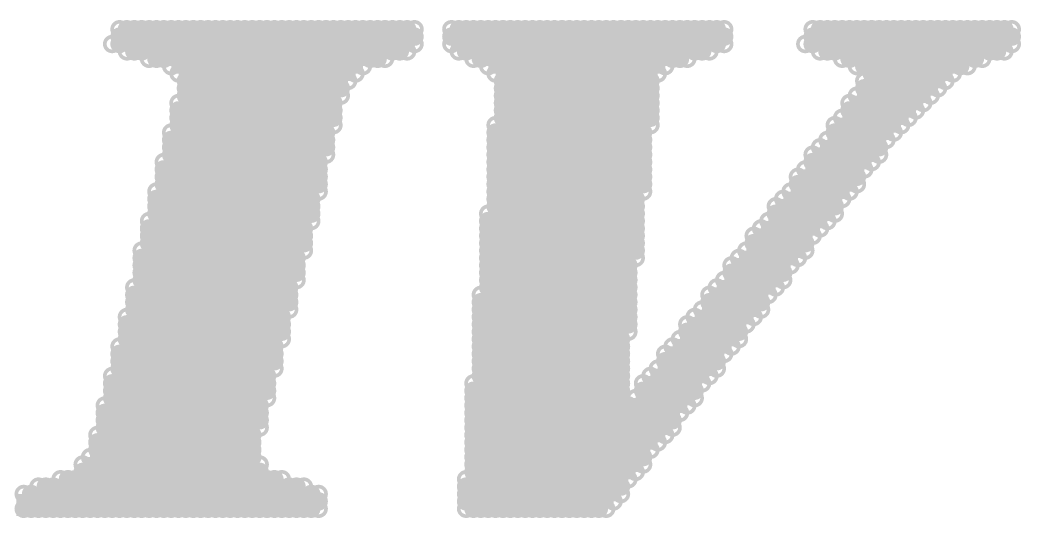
# Model space of a CAD drawing. Extents: x 38 to 5678, y 159 to 4392.
# Drawn here: x 4370 to 4641.5, y 2889.5 to 3024.5 of the extents above; entities that cross this region are included whole.
import ezdxf

# ---------------------------------------------------------------- set-up
doc = ezdxf.new("R2010")
doc.units = 0
doc.layers.add('BOARD_GEOMETRY_SILKSCREEN_TOP', color=1, linetype='CONTINUOUS')

msp = doc.modelspace()

# ---------------------------------------------------------------- linework, layer by layer
at = {"layer": 'BOARD_GEOMETRY_SILKSCREEN_TOP', "const_width": 4}
for points in [[(4396.5, 3022, 1.004911), (4397.5, 3022, 0.995113)], [(4396.5, 3022, 1.004911), (4397.5, 3022, 0.995113)], [(4396.5, 3020, 1.004911), (4397.5, 3020, 0.995113)], [(4398.5, 3022, 1.004911), (4399.5, 3022, 0.995113)], [(4400.5, 3022, 1.004911), (4401.5, 3022, 0.995113)], [(4402.5, 3022, 1.004911), (4403.5, 3022, 0.995113)], [(4404.5, 3022, 1.004911), (4405.5, 3022, 0.995113)], [(4406.5, 3022, 1.004911), (4407.5, 3022, 0.995113)], [(4408.5, 3022, 1.004911), (4409.5, 3022, 0.995113)], [(4410.5, 3022, 1.004911), (4411.5, 3022, 0.995113)], [(4412.5, 3022, 1.004911), (4413.5, 3022, 0.995113)], [(4414.5, 3022, 1.004911), (4415.5, 3022, 0.995113)], [(4416.5, 3022, 1.004911), (4417.5, 3022, 0.995113)], [(4418.5, 3022, 1.004911), (4419.5, 3022, 0.995113)], [(4420.5, 3022, 1.004911), (4421.5, 3022, 0.995113)], [(4422.5, 3022, 1.004911), (4423.5, 3022, 0.995113)], [(4424.5, 3022, 1.004911), (4425.5, 3022, 0.995113)], [(4426.5, 3022, 1.004911), (4427.5, 3022, 0.995113)], [(4428.5, 3022, 1.004911), (4429.5, 3022, 0.995113)], [(4430.5, 3022, 1.004911), (4431.5, 3022, 0.995113)], [(4432.5, 3022, 1.004911), (4433.5, 3022, 0.995113)], [(4434.5, 3022, 1.004911), (4435.5, 3022, 0.995113)], [(4436.5, 3022, 1.004911), (4437.5, 3022, 0.995113)], [(4438.5, 3022, 1.004911), (4439.5, 3022, 0.995113)], [(4440.5, 3022, 1.004911), (4441.5, 3022, 0.995113)], [(4442.5, 3022, 1.004911), (4443.5, 3022, 0.995113)], [(4444.5, 3022, 1.004911), (4445.5, 3022, 0.995113)], [(4446.5, 3022, 1.004911), (4447.5, 3022, 0.995113)], [(4448.5, 3022, 1.004911), (4449.5, 3022, 0.995113)], [(4450.5, 3022, 1.004911), (4451.5, 3022, 0.995113)], [(4452.5, 3022, 1.004911), (4453.5, 3022, 0.995113)], [(4454.5, 3022, 1.004911), (4455.5, 3022, 0.995113)], [(4456.5, 3022, 1.004911), (4457.5, 3022, 0.995113)], [(4458.5, 3022, 1.004911), (4459.5, 3022, 0.995113)], [(4460.5, 3022, 1.004911), (4461.5, 3022, 0.995113)], [(4462.5, 3022, 1.004911), (4463.5, 3022, 0.995113)], [(4464.5, 3022, 1.004911), (4465.5, 3022, 0.995113)], [(4466.5, 3022, 1.004911), (4467.5, 3022, 0.995113)], [(4468.5, 3022, 1.004911), (4469.5, 3022, 0.995113)], [(4470.5, 3022, 1.004911), (4471.5, 3022, 0.995113)], [(4472.5, 3022, 1.004911), (4473.5, 3022, 0.995113)], [(4474.5, 3022, 1.004911), (4475.5, 3022, 0.995113)], [(4476.5, 3022, 1.004911), (4477.5, 3022, 0.995113)], [(4476.5, 3022, 1.004911), (4477.5, 3022, 0.995113)], [(4476.5, 3020, 1.004911), (4477.5, 3020, 0.995113)], [(4486.5, 3022, 1.004911), (4487.5, 3022, 0.995113)], [(4486.5, 3022, 1.004911), (4487.5, 3022, 0.995113)], [(4486.5, 3020, 1.004911), (4487.5, 3020, 0.995113)], [(4488.5, 3022, 1.004911), (4489.5, 3022, 0.995113)], [(4490.5, 3022, 1.004911), (4491.5, 3022, 0.995113)], [(4492.5, 3022, 1.004911), (4493.5, 3022, 0.995113)], [(4494.5, 3022, 1.004911), (4495.5, 3022, 0.995113)], [(4496.5, 3022, 1.004911), (4497.5, 3022, 0.995113)], [(4498.5, 3022, 1.004911), (4499.5, 3022, 0.995113)], [(4500.5, 3022, 1.004911), (4501.5, 3022, 0.995113)], [(4502.5, 3022, 1.004911), (4503.5, 3022, 0.995113)], [(4504.5, 3022, 1.004911), (4505.5, 3022, 0.995113)], [(4506.5, 3022, 1.004911), (4507.5, 3022, 0.995113)], [(4508.5, 3022, 1.004911), (4509.5, 3022, 0.995113)], [(4510.5, 3022, 1.004911), (4511.5, 3022, 0.995113)], [(4512.5, 3022, 1.004911), (4513.5, 3022, 0.995113)], [(4514.5, 3022, 1.004911), (4515.5, 3022, 0.995113)], [(4516.5, 3022, 1.004911), (4517.5, 3022, 0.995113)], [(4518.5, 3022, 1.004911), (4519.5, 3022, 0.995113)], [(4520.5, 3022, 1.004911), (4521.5, 3022, 0.995113)], [(4522.5, 3022, 1.004911), (4523.5, 3022, 0.995113)], [(4524.5, 3022, 1.004911), (4525.5, 3022, 0.995113)], [(4526.5, 3022, 1.004911), (4527.5, 3022, 0.995113)], [(4528.5, 3022, 1.004911), (4529.5, 3022, 0.995113)], [(4530.5, 3022, 1.004911), (4531.5, 3022, 0.995113)], [(4532.5, 3022, 1.004911), (4533.5, 3022, 0.995113)], [(4534.5, 3022, 1.004911), (4535.5, 3022, 0.995113)], [(4536.5, 3022, 1.004911), (4537.5, 3022, 0.995113)], [(4538.5, 3022, 1.004911), (4539.5, 3022, 0.995113)], [(4540.5, 3022, 1.004911), (4541.5, 3022, 0.995113)], [(4542.5, 3022, 1.004911), (4543.5, 3022, 0.995113)], [(4544.5, 3022, 1.004911), (4545.5, 3022, 0.995113)], [(4546.5, 3022, 1.004911), (4547.5, 3022, 0.995113)], [(4548.5, 3022, 1.004911), (4549.5, 3022, 0.995113)], [(4550.5, 3022, 1.004911), (4551.5, 3022, 0.995113)], [(4552.5, 3022, 1.004911), (4553.5, 3022, 0.995113)], [(4554.5, 3022, 1.004911), (4555.5, 3022, 0.995113)], [(4556.5, 3022, 1.004911), (4557.5, 3022, 0.995113)], [(4558.5, 3022, 1.004911), (4559.5, 3022, 0.995113)], [(4560.5, 3022, 1.004911), (4561.5, 3022, 0.995113)], [(4560.5, 3022, 1.004911), (4561.5, 3022, 0.995113)], [(4560.5, 3020, 1.004911), (4561.5, 3020, 0.995113)], [(4584.5, 3022, 1.004911), (4585.5, 3022, 0.995113)], [(4584.5, 3022, 1.004911), (4585.5, 3022, 0.995113)], [(4584.5, 3020, 1.004911), (4585.5, 3020, 0.995113)], [(4586.5, 3022, 1.004911), (4587.5, 3022, 0.995113)], [(4588.5, 3022, 1.004911), (4589.5, 3022, 0.995113)], [(4590.5, 3022, 1.004911), (4591.5, 3022, 0.995113)], [(4592.5, 3022, 1.004911), (4593.5, 3022, 0.995113)], [(4594.5, 3022, 1.004911), (4595.5, 3022, 0.995113)], [(4596.5, 3022, 1.004911), (4597.5, 3022, 0.995113)], [(4598.5, 3022, 1.004911), (4599.5, 3022, 0.995113)], [(4600.5, 3022, 1.004911), (4601.5, 3022, 0.995113)], [(4602.5, 3022, 1.004911), (4603.5, 3022, 0.995113)], [(4604.5, 3022, 1.004911), (4605.5, 3022, 0.995113)], [(4606.5, 3022, 1.004911), (4607.5, 3022, 0.995113)], [(4608.5, 3022, 1.004911), (4609.5, 3022, 0.995113)], [(4610.5, 3022, 1.004911), (4611.5, 3022, 0.995113)], [(4612.5, 3022, 1.004911), (4613.5, 3022, 0.995113)], [(4614.5, 3022, 1.004911), (4615.5, 3022, 0.995113)], [(4616.5, 3022, 1.004911), (4617.5, 3022, 0.995113)], [(4618.5, 3022, 1.004911), (4619.5, 3022, 0.995113)], [(4620.5, 3022, 1.004911), (4621.5, 3022, 0.995113)], [(4622.5, 3022, 1.004911), (4623.5, 3022, 0.995113)], [(4624.5, 3022, 1.004911), (4625.5, 3022, 0.995113)], [(4626.5, 3022, 1.004911), (4627.5, 3022, 0.995113)], [(4628.5, 3022, 1.004911), (4629.5, 3022, 0.995113)], [(4630.5, 3022, 1.004911), (4631.5, 3022, 0.995113)], [(4632.5, 3022, 1.004911), (4633.5, 3022, 0.995113)], [(4634.5, 3022, 1.004911), (4635.5, 3022, 0.995113)], [(4636.5, 3022, 1.004911), (4637.5, 3022, 0.995113)], [(4638.5, 3022, 1.004911), (4639.5, 3022, 0.995113)], [(4638.5, 3022, 1.004911), (4639.5, 3022, 0.995113)], [(4638.5, 3020, 1.004911), (4639.5, 3020, 0.995113)], [(4394.5, 3018, 1.004911), (4395.5, 3018, 0.995113)], [(4396.5, 3018, 1.004911), (4397.5, 3018, 0.995113)], [(4476.5, 3018, 1.004911), (4477.5, 3018, 0.995113)], [(4476.5, 3018, 1.004911), (4477.5, 3018, 0.995113)], [(4486.5, 3018, 1.004911), (4487.5, 3018, 0.995113)], [(4486.5, 3018, 1.004911), (4487.5, 3018, 0.995113)], [(4558.5, 3018, 1.004911), (4559.5, 3018, 0.995113)], [(4560.5, 3018, 1.004911), (4561.5, 3018, 0.995113)], [(4560.5, 3018, 1.004911), (4561.5, 3018, 0.995113)], [(4582.5, 3018, 1.004911), (4583.5, 3018, 0.995113)], [(4584.5, 3018, 1.004911), (4585.5, 3018, 0.995113)], [(4638.5, 3018, 1.004911), (4639.5, 3018, 0.995113)], [(4638.5, 3018, 1.004911), (4639.5, 3018, 0.995113)], [(4398.5, 3016, 1.004911), (4399.5, 3016, 0.995113)], [(4398.5, 3016, 1.004911), (4399.5, 3016, 0.995113)], [(4400.5, 3016, 1.004911), (4401.5, 3016, 0.995113)], [(4402.5, 3016, 1.004911), (4403.5, 3016, 0.995113)], [(4404.5, 3014, 1.004911), (4405.5, 3014, 0.995113)], [(4404.5, 3014, 1.004911), (4405.5, 3014, 0.995113)], [(4406.5, 3014, 1.004911), (4407.5, 3014, 0.995113)], [(4408.5, 3014, 1.004911), (4409.5, 3014, 0.995113)], [(4464.5, 3014, 1.004911), (4465.5, 3014, 0.995113)], [(4466.5, 3014, 1.004911), (4467.5, 3014, 0.995113)], [(4468.5, 3014, 1.004911), (4469.5, 3014, 0.995113)], [(4468.5, 3014, 1.004911), (4469.5, 3014, 0.995113)], [(4470.5, 3016, 1.004911), (4471.5, 3016, 0.995113)], [(4472.5, 3016, 1.004911), (4473.5, 3016, 0.995113)], [(4474.5, 3016, 1.004911), (4475.5, 3016, 0.995113)], [(4474.5, 3016, 1.004911), (4475.5, 3016, 0.995113)], [(4488.5, 3016, 1.004911), (4489.5, 3016, 0.995113)], [(4488.5, 3016, 1.004911), (4489.5, 3016, 0.995113)], [(4490.5, 3016, 1.004911), (4491.5, 3016, 0.995113)], [(4492.5, 3014, 1.004911), (4493.5, 3014, 0.995113)], [(4492.5, 3014, 1.004911), (4493.5, 3014, 0.995113)], [(4494.5, 3014, 1.004911), (4495.5, 3014, 0.995113)], [(4546.5, 3014, 1.004911), (4547.5, 3014, 0.995113)], [(4548.5, 3014, 1.004911), (4549.5, 3014, 0.995113)], [(4550.5, 3014, 1.004911), (4551.5, 3014, 0.995113)], [(4550.5, 3014, 1.004911), (4551.5, 3014, 0.995113)], [(4552.5, 3016, 1.004911), (4553.5, 3016, 0.995113)], [(4554.5, 3016, 1.004911), (4555.5, 3016, 0.995113)], [(4556.5, 3016, 1.004911), (4557.5, 3016, 0.995113)], [(4556.5, 3016, 1.004911), (4557.5, 3016, 0.995113)], [(4586.5, 3016, 1.004911), (4587.5, 3016, 0.995113)], [(4586.5, 3016, 1.004911), (4587.5, 3016, 0.995113)], [(4588.5, 3016, 1.004911), (4589.5, 3016, 0.995113)], [(4590.5, 3016, 1.004911), (4591.5, 3016, 0.995113)], [(4592.5, 3014, 1.004911), (4593.5, 3014, 0.995113)], [(4592.5, 3014, 1.004911), (4593.5, 3014, 0.995113)], [(4594.5, 3014, 1.004911), (4595.5, 3014, 0.995113)], [(4628.5, 3014, 1.004911), (4629.5, 3014, 0.995113)], [(4630.5, 3014, 1.004911), (4631.5, 3014, 0.995113)], [(4630.5, 3014, 1.004911), (4631.5, 3014, 0.995113)], [(4632.5, 3016, 1.004911), (4633.5, 3016, 0.995113)], [(4634.5, 3016, 1.004911), (4635.5, 3016, 0.995113)], [(4636.5, 3016, 1.004911), (4637.5, 3016, 0.995113)], [(4636.5, 3016, 1.004911), (4637.5, 3016, 0.995113)], [(4410.5, 3012, 1.004911), (4411.5, 3012, 0.995113)], [(4410.5, 3012, 1.004911), (4411.5, 3012, 0.995113)], [(4462.5, 3012, 1.004911), (4463.5, 3012, 0.995113)], [(4462.5, 3012, 1.004911), (4463.5, 3012, 0.995113)], [(4496.5, 3012, 1.004911), (4497.5, 3012, 0.995113)], [(4496.5, 3012, 1.004911), (4497.5, 3012, 0.995113)], [(4544.5, 3012, 1.004911), (4545.5, 3012, 0.995113)], [(4544.5, 3012, 1.004911), (4545.5, 3012, 0.995113)], [(4596.5, 3012, 1.004911), (4597.5, 3012, 0.995113)], [(4596.5, 3012, 1.004911), (4597.5, 3012, 0.995113)], [(4598.5, 3012, 1.004911), (4599.5, 3012, 0.995113)], [(4624.5, 3012, 1.004911), (4625.5, 3012, 0.995113)], [(4626.5, 3012, 1.004911), (4627.5, 3012, 0.995113)], [(4626.5, 3012, 1.004911), (4627.5, 3012, 0.995113)], [(4412.5, 3010, 1.004911), (4413.5, 3010, 0.995113)], [(4412.5, 3010, 1.004911), (4413.5, 3010, 0.995113)], [(4460.5, 3010, 1.004911), (4461.5, 3010, 0.995113)], [(4460.5, 3010, 1.004911), (4461.5, 3010, 0.995113)], [(4498.5, 3010, 1.004911), (4499.5, 3010, 0.995113)], [(4498.5, 3010, 1.004911), (4499.5, 3010, 0.995113)], [(4542.5, 3010, 1.004911), (4543.5, 3010, 0.995113)], [(4542.5, 3010, 1.004911), (4543.5, 3010, 0.995113)], [(4600.5, 3010, 1.004911), (4601.5, 3010, 0.995113)], [(4622.5, 3010, 1.004911), (4623.5, 3010, 0.995113)], [(4622.5, 3010, 1.004911), (4623.5, 3010, 0.995113)], [(4414.5, 3008, 1.004911), (4415.5, 3008, 0.995113)], [(4414.5, 3006, 1.004911), (4415.5, 3006, 0.995113)], [(4456.5, 3006, 1.004911), (4457.5, 3006, 0.995113)], [(4458.5, 3008, 1.004911), (4459.5, 3008, 0.995113)], [(4458.5, 3008, 1.004911), (4459.5, 3008, 0.995113)], [(4500.5, 3008, 1.004911), (4501.5, 3008, 0.995113)], [(4500.5, 3006, 1.004911), (4501.5, 3006, 0.995113)], [(4540.5, 3008, 1.004911), (4541.5, 3008, 0.995113)], [(4540.5, 3006, 1.004911), (4541.5, 3006, 0.995113)], [(4598.5, 3008, 1.004911), (4599.5, 3008, 0.995113)], [(4598.5, 3008, 1.004911), (4599.5, 3008, 0.995113)], [(4598.5, 3006, 1.004911), (4599.5, 3006, 0.995113)], [(4618.5, 3006, 1.004911), (4619.5, 3006, 0.995113)], [(4618.5, 3006, 1.004911), (4619.5, 3006, 0.995113)], [(4620.5, 3008, 1.004911), (4621.5, 3008, 0.995113)], [(4620.5, 3008, 1.004911), (4621.5, 3008, 0.995113)], [(4414.5, 3004, 1.004911), (4415.5, 3004, 0.995113)], [(4456.5, 3004, 1.004911), (4457.5, 3004, 0.995113)], [(4456.5, 3004, 1.004911), (4457.5, 3004, 0.995113)], [(4500.5, 3004, 1.004911), (4501.5, 3004, 0.995113)], [(4540.5, 3004, 1.004911), (4541.5, 3004, 0.995113)], [(4596.5, 3004, 1.004911), (4597.5, 3004, 0.995113)], [(4596.5, 3004, 1.004911), (4597.5, 3004, 0.995113)], [(4616.5, 3004, 1.004911), (4617.5, 3004, 0.995113)], [(4616.5, 3004, 1.004911), (4617.5, 3004, 0.995113)], [(4412.5, 3002, 1.004911), (4413.5, 3002, 0.995113)], [(4412.5, 3002, 1.004911), (4413.5, 3002, 0.995113)], [(4454.5, 3002, 1.004911), (4455.5, 3002, 0.995113)], [(4500.5, 3002, 1.004911), (4501.5, 3002, 0.995113)], [(4540.5, 3002, 1.004911), (4541.5, 3002, 0.995113)], [(4594.5, 3002, 1.004911), (4595.5, 3002, 0.995113)], [(4594.5, 3002, 1.004911), (4595.5, 3002, 0.995113)], [(4614.5, 3002, 1.004911), (4615.5, 3002, 0.995113)], [(4614.5, 3002, 1.004911), (4615.5, 3002, 0.995113)], [(4412.5, 3000, 1.004911), (4413.5, 3000, 0.995113)], [(4412.5, 2998, 1.004911), (4413.5, 2998, 0.995113)], [(4454.5, 3000, 1.004911), (4455.5, 3000, 0.995113)], [(4454.5, 2998, 1.004911), (4455.5, 2998, 0.995113)], [(4500.5, 3000, 1.004911), (4501.5, 3000, 0.995113)], [(4500.5, 2998, 1.004911), (4501.5, 2998, 0.995113)], [(4540.5, 3000, 1.004911), (4541.5, 3000, 0.995113)], [(4540.5, 2998, 1.004911), (4541.5, 2998, 0.995113)], [(4592.5, 2998, 1.004911), (4593.5, 2998, 0.995113)], [(4592.5, 2998, 1.004911), (4593.5, 2998, 0.995113)], [(4594.5, 3000, 1.004911), (4595.5, 3000, 0.995113)], [(4610.5, 2998, 1.004911), (4611.5, 2998, 0.995113)], [(4610.5, 2998, 1.004911), (4611.5, 2998, 0.995113)], [(4612.5, 3000, 1.004911), (4613.5, 3000, 0.995113)], [(4612.5, 3000, 1.004911), (4613.5, 3000, 0.995113)], [(4412.5, 2996, 1.004911), (4413.5, 2996, 0.995113)], [(4454.5, 2996, 1.004911), (4455.5, 2996, 0.995113)], [(4454.5, 2996, 1.004911), (4455.5, 2996, 0.995113)], [(4498.5, 2996, 1.004911), (4499.5, 2996, 0.995113)], [(4498.5, 2996, 1.004911), (4499.5, 2996, 0.995113)], [(4540.5, 2996, 1.004911), (4541.5, 2996, 0.995113)], [(4540.5, 2996, 1.004911), (4541.5, 2996, 0.995113)], [(4590.5, 2996, 1.004911), (4591.5, 2996, 0.995113)], [(4590.5, 2996, 1.004911), (4591.5, 2996, 0.995113)], [(4608.5, 2996, 1.004911), (4609.5, 2996, 0.995113)], [(4608.5, 2996, 1.004911), (4609.5, 2996, 0.995113)], [(4410.5, 2994, 1.004911), (4411.5, 2994, 0.995113)], [(4410.5, 2994, 1.004911), (4411.5, 2994, 0.995113)], [(4452.5, 2994, 1.004911), (4453.5, 2994, 0.995113)], [(4498.5, 2994, 1.004911), (4499.5, 2994, 0.995113)], [(4538.5, 2994, 1.004911), (4539.5, 2994, 0.995113)], [(4590.5, 2994, 1.004911), (4591.5, 2994, 0.995113)], [(4606.5, 2994, 1.004911), (4607.5, 2994, 0.995113)], [(4606.5, 2994, 1.004911), (4607.5, 2994, 0.995113)], [(4410.5, 2992, 1.004911), (4411.5, 2992, 0.995113)], [(4410.5, 2990, 1.004911), (4411.5, 2990, 0.995113)], [(4452.5, 2992, 1.004911), (4453.5, 2992, 0.995113)], [(4452.5, 2990, 1.004911), (4453.5, 2990, 0.995113)], [(4498.5, 2992, 1.004911), (4499.5, 2992, 0.995113)], [(4498.5, 2990, 1.004911), (4499.5, 2990, 0.995113)], [(4538.5, 2992, 1.004911), (4539.5, 2992, 0.995113)], [(4538.5, 2990, 1.004911), (4539.5, 2990, 0.995113)], [(4586.5, 2990, 1.004911), (4587.5, 2990, 0.995113)], [(4586.5, 2990, 1.004911), (4587.5, 2990, 0.995113)], [(4588.5, 2992, 1.004911), (4589.5, 2992, 0.995113)], [(4588.5, 2992, 1.004911), (4589.5, 2992, 0.995113)], [(4602.5, 2990, 1.004911), (4603.5, 2990, 0.995113)], [(4604.5, 2992, 1.004911), (4605.5, 2992, 0.995113)], [(4604.5, 2992, 1.004911), (4605.5, 2992, 0.995113)], [(4410.5, 2988, 1.004911), (4411.5, 2988, 0.995113)], [(4452.5, 2988, 1.004911), (4453.5, 2988, 0.995113)], [(4452.5, 2988, 1.004911), (4453.5, 2988, 0.995113)], [(4498.5, 2988, 1.004911), (4499.5, 2988, 0.995113)], [(4538.5, 2988, 1.004911), (4539.5, 2988, 0.995113)], [(4584.5, 2988, 1.004911), (4585.5, 2988, 0.995113)], [(4584.5, 2988, 1.004911), (4585.5, 2988, 0.995113)], [(4602.5, 2988, 1.004911), (4603.5, 2988, 0.995113)], [(4602.5, 2988, 1.004911), (4603.5, 2988, 0.995113)], [(4408.5, 2986, 1.004911), (4409.5, 2986, 0.995113)], [(4408.5, 2986, 1.004911), (4409.5, 2986, 0.995113)], [(4450.5, 2986, 1.004911), (4451.5, 2986, 0.995113)], [(4498.5, 2986, 1.004911), (4499.5, 2986, 0.995113)], [(4538.5, 2986, 1.004911), (4539.5, 2986, 0.995113)], [(4584.5, 2986, 1.004911), (4585.5, 2986, 0.995113)], [(4600.5, 2986, 1.004911), (4601.5, 2986, 0.995113)], [(4600.5, 2986, 1.004911), (4601.5, 2986, 0.995113)], [(4408.5, 2984, 1.004911), (4409.5, 2984, 0.995113)], [(4408.5, 2982, 1.004911), (4409.5, 2982, 0.995113)], [(4450.5, 2984, 1.004911), (4451.5, 2984, 0.995113)], [(4450.5, 2982, 1.004911), (4451.5, 2982, 0.995113)], [(4498.5, 2984, 1.004911), (4499.5, 2984, 0.995113)], [(4498.5, 2982, 1.004911), (4499.5, 2982, 0.995113)], [(4538.5, 2984, 1.004911), (4539.5, 2984, 0.995113)], [(4538.5, 2982, 1.004911), (4539.5, 2982, 0.995113)], [(4580.5, 2982, 1.004911), (4581.5, 2982, 0.995113)], [(4580.5, 2982, 1.004911), (4581.5, 2982, 0.995113)], [(4582.5, 2984, 1.004911), (4583.5, 2984, 0.995113)], [(4582.5, 2984, 1.004911), (4583.5, 2984, 0.995113)], [(4596.5, 2982, 1.004911), (4597.5, 2982, 0.995113)], [(4598.5, 2984, 1.004911), (4599.5, 2984, 0.995113)], [(4598.5, 2984, 1.004911), (4599.5, 2984, 0.995113)], [(4408.5, 2980, 1.004911), (4409.5, 2980, 0.995113)], [(4450.5, 2980, 1.004911), (4451.5, 2980, 0.995113)], [(4498.5, 2980, 1.004911), (4499.5, 2980, 0.995113)], [(4538.5, 2980, 1.004911), (4539.5, 2980, 0.995113)], [(4580.5, 2980, 1.004911), (4581.5, 2980, 0.995113)], [(4596.5, 2980, 1.004911), (4597.5, 2980, 0.995113)], [(4596.5, 2980, 1.004911), (4597.5, 2980, 0.995113)], [(4406.5, 2978, 1.004911), (4407.5, 2978, 0.995113)], [(4406.5, 2978, 1.004911), (4407.5, 2978, 0.995113)], [(4406.5, 2976, 1.004911), (4407.5, 2976, 0.995113)], [(4448.5, 2976, 1.004911), (4449.5, 2976, 0.995113)], [(4450.5, 2978, 1.004911), (4451.5, 2978, 0.995113)], [(4450.5, 2978, 1.004911), (4451.5, 2978, 0.995113)], [(4498.5, 2978, 1.004911), (4499.5, 2978, 0.995113)], [(4498.5, 2976, 1.004911), (4499.5, 2976, 0.995113)], [(4536.5, 2976, 1.004911), (4537.5, 2976, 0.995113)], [(4538.5, 2978, 1.004911), (4539.5, 2978, 0.995113)], [(4538.5, 2978, 1.004911), (4539.5, 2978, 0.995113)], [(4576.5, 2976, 1.004911), (4577.5, 2976, 0.995113)], [(4576.5, 2976, 1.004911), (4577.5, 2976, 0.995113)], [(4578.5, 2978, 1.004911), (4579.5, 2978, 0.995113)], [(4578.5, 2978, 1.004911), (4579.5, 2978, 0.995113)], [(4592.5, 2976, 1.004911), (4593.5, 2976, 0.995113)], [(4592.5, 2976, 1.004911), (4593.5, 2976, 0.995113)], [(4594.5, 2978, 1.004911), (4595.5, 2978, 0.995113)], [(4594.5, 2978, 1.004911), (4595.5, 2978, 0.995113)], [(4406.5, 2974, 1.004911), (4407.5, 2974, 0.995113)], [(4448.5, 2974, 1.004911), (4449.5, 2974, 0.995113)], [(4498.5, 2974, 1.004911), (4499.5, 2974, 0.995113)], [(4536.5, 2974, 1.004911), (4537.5, 2974, 0.995113)], [(4574.5, 2974, 1.004911), (4575.5, 2974, 0.995113)], [(4574.5, 2974, 1.004911), (4575.5, 2974, 0.995113)], [(4590.5, 2974, 1.004911), (4591.5, 2974, 0.995113)], [(4406.5, 2972, 1.004911), (4407.5, 2972, 0.995113)], [(4448.5, 2972, 1.004911), (4449.5, 2972, 0.995113)], [(4496.5, 2972, 1.004911), (4497.5, 2972, 0.995113)], [(4496.5, 2972, 1.004911), (4497.5, 2972, 0.995113)], [(4536.5, 2972, 1.004911), (4537.5, 2972, 0.995113)], [(4574.5, 2972, 1.004911), (4575.5, 2972, 0.995113)], [(4590.5, 2972, 1.004911), (4591.5, 2972, 0.995113)], [(4590.5, 2972, 1.004911), (4591.5, 2972, 0.995113)], [(4404.5, 2970, 1.004911), (4405.5, 2970, 0.995113)], [(4404.5, 2970, 1.004911), (4405.5, 2970, 0.995113)], [(4404.5, 2968, 1.004911), (4405.5, 2968, 0.995113)], [(4446.5, 2968, 1.004911), (4447.5, 2968, 0.995113)], [(4448.5, 2970, 1.004911), (4449.5, 2970, 0.995113)], [(4448.5, 2970, 1.004911), (4449.5, 2970, 0.995113)], [(4496.5, 2970, 1.004911), (4497.5, 2970, 0.995113)], [(4496.5, 2968, 1.004911), (4497.5, 2968, 0.995113)], [(4536.5, 2970, 1.004911), (4537.5, 2970, 0.995113)], [(4536.5, 2968, 1.004911), (4537.5, 2968, 0.995113)], [(4570.5, 2968, 1.004911), (4571.5, 2968, 0.995113)], [(4570.5, 2968, 1.004911), (4571.5, 2968, 0.995113)], [(4572.5, 2970, 1.004911), (4573.5, 2970, 0.995113)], [(4572.5, 2970, 1.004911), (4573.5, 2970, 0.995113)], [(4586.5, 2968, 1.004911), (4587.5, 2968, 0.995113)], [(4586.5, 2968, 1.004911), (4587.5, 2968, 0.995113)], [(4588.5, 2970, 1.004911), (4589.5, 2970, 0.995113)], [(4588.5, 2970, 1.004911), (4589.5, 2970, 0.995113)], [(4404.5, 2966, 1.004911), (4405.5, 2966, 0.995113)], [(4446.5, 2966, 1.004911), (4447.5, 2966, 0.995113)], [(4496.5, 2966, 1.004911), (4497.5, 2966, 0.995113)], [(4536.5, 2966, 1.004911), (4537.5, 2966, 0.995113)], [(4568.5, 2966, 1.004911), (4569.5, 2966, 0.995113)], [(4568.5, 2966, 1.004911), (4569.5, 2966, 0.995113)], [(4584.5, 2966, 1.004911), (4585.5, 2966, 0.995113)], [(4584.5, 2966, 1.004911), (4585.5, 2966, 0.995113)], [(4404.5, 2964, 1.004911), (4405.5, 2964, 0.995113)], [(4446.5, 2964, 1.004911), (4447.5, 2964, 0.995113)], [(4496.5, 2964, 1.004911), (4497.5, 2964, 0.995113)], [(4536.5, 2964, 1.004911), (4537.5, 2964, 0.995113)], [(4568.5, 2964, 1.004911), (4569.5, 2964, 0.995113)], [(4582.5, 2964, 1.004911), (4583.5, 2964, 0.995113)], [(4402.5, 2962, 1.004911), (4403.5, 2962, 0.995113)], [(4402.5, 2962, 1.004911), (4403.5, 2962, 0.995113)], [(4402.5, 2960, 1.004911), (4403.5, 2960, 0.995113)], [(4444.5, 2960, 1.004911), (4445.5, 2960, 0.995113)], [(4446.5, 2962, 1.004911), (4447.5, 2962, 0.995113)], [(4446.5, 2962, 1.004911), (4447.5, 2962, 0.995113)], [(4496.5, 2962, 1.004911), (4497.5, 2962, 0.995113)], [(4496.5, 2960, 1.004911), (4497.5, 2960, 0.995113)], [(4536.5, 2962, 1.004911), (4537.5, 2962, 0.995113)], [(4536.5, 2960, 1.004911), (4537.5, 2960, 0.995113)], [(4536.5, 2960, 1.004911), (4537.5, 2960, 0.995113)], [(4564.5, 2960, 1.004911), (4565.5, 2960, 0.995113)], [(4564.5, 2960, 1.004911), (4565.5, 2960, 0.995113)], [(4566.5, 2962, 1.004911), (4567.5, 2962, 0.995113)], [(4566.5, 2962, 1.004911), (4567.5, 2962, 0.995113)], [(4580.5, 2960, 1.004911), (4581.5, 2960, 0.995113)], [(4580.5, 2960, 1.004911), (4581.5, 2960, 0.995113)], [(4582.5, 2962, 1.004911), (4583.5, 2962, 0.995113)], [(4582.5, 2962, 1.004911), (4583.5, 2962, 0.995113)], [(4402.5, 2958, 1.004911), (4403.5, 2958, 0.995113)], [(4444.5, 2958, 1.004911), (4445.5, 2958, 0.995113)], [(4496.5, 2958, 1.004911), (4497.5, 2958, 0.995113)], [(4534.5, 2958, 1.004911), (4535.5, 2958, 0.995113)], [(4562.5, 2958, 1.004911), (4563.5, 2958, 0.995113)], [(4562.5, 2958, 1.004911), (4563.5, 2958, 0.995113)], [(4578.5, 2958, 1.004911), (4579.5, 2958, 0.995113)], [(4578.5, 2958, 1.004911), (4579.5, 2958, 0.995113)], [(4402.5, 2956, 1.004911), (4403.5, 2956, 0.995113)], [(4444.5, 2956, 1.004911), (4445.5, 2956, 0.995113)], [(4496.5, 2956, 1.004911), (4497.5, 2956, 0.995113)], [(4534.5, 2956, 1.004911), (4535.5, 2956, 0.995113)], [(4562.5, 2956, 1.004911), (4563.5, 2956, 0.995113)], [(4576.5, 2956, 1.004911), (4577.5, 2956, 0.995113)], [(4400.5, 2952, 1.004911), (4401.5, 2952, 0.995113)], [(4400.5, 2952, 1.004911), (4401.5, 2952, 0.995113)], [(4402.5, 2954, 1.004911), (4403.5, 2954, 0.995113)], [(4442.5, 2952, 1.004911), (4443.5, 2952, 0.995113)], [(4444.5, 2954, 1.004911), (4445.5, 2954, 0.995113)], [(4444.5, 2954, 1.004911), (4445.5, 2954, 0.995113)], [(4496.5, 2954, 1.004911), (4497.5, 2954, 0.995113)], [(4496.5, 2952, 1.004911), (4497.5, 2952, 0.995113)], [(4534.5, 2954, 1.004911), (4535.5, 2954, 0.995113)], [(4534.5, 2952, 1.004911), (4535.5, 2952, 0.995113)], [(4558.5, 2952, 1.004911), (4559.5, 2952, 0.995113)], [(4558.5, 2952, 1.004911), (4559.5, 2952, 0.995113)], [(4560.5, 2954, 1.004911), (4561.5, 2954, 0.995113)], [(4560.5, 2954, 1.004911), (4561.5, 2954, 0.995113)], [(4574.5, 2952, 1.004911), (4575.5, 2952, 0.995113)], [(4574.5, 2952, 1.004911), (4575.5, 2952, 0.995113)], [(4576.5, 2954, 1.004911), (4577.5, 2954, 0.995113)], [(4576.5, 2954, 1.004911), (4577.5, 2954, 0.995113)], [(4400.5, 2950, 1.004911), (4401.5, 2950, 0.995113)], [(4442.5, 2950, 1.004911), (4443.5, 2950, 0.995113)], [(4494.5, 2950, 1.004911), (4495.5, 2950, 0.995113)], [(4494.5, 2950, 1.004911), (4495.5, 2950, 0.995113)], [(4534.5, 2950, 1.004911), (4535.5, 2950, 0.995113)], [(4556.5, 2950, 1.004911), (4557.5, 2950, 0.995113)], [(4556.5, 2950, 1.004911), (4557.5, 2950, 0.995113)], [(4572.5, 2950, 1.004911), (4573.5, 2950, 0.995113)], [(4572.5, 2950, 1.004911), (4573.5, 2950, 0.995113)], [(4400.5, 2948, 1.004911), (4401.5, 2948, 0.995113)], [(4400.5, 2946, 1.004911), (4401.5, 2946, 0.995113)], [(4442.5, 2948, 1.004911), (4443.5, 2948, 0.995113)], [(4442.5, 2946, 1.004911), (4443.5, 2946, 0.995113)], [(4442.5, 2946, 1.004911), (4443.5, 2946, 0.995113)], [(4494.5, 2948, 1.004911), (4495.5, 2948, 0.995113)], [(4494.5, 2946, 1.004911), (4495.5, 2946, 0.995113)], [(4534.5, 2948, 1.004911), (4535.5, 2948, 0.995113)], [(4534.5, 2946, 1.004911), (4535.5, 2946, 0.995113)], [(4554.5, 2946, 1.004911), (4555.5, 2946, 0.995113)], [(4554.5, 2946, 1.004911), (4555.5, 2946, 0.995113)], [(4556.5, 2948, 1.004911), (4557.5, 2948, 0.995113)], [(4570.5, 2948, 1.004911), (4571.5, 2948, 0.995113)], [(4570.5, 2946, 1.004911), (4571.5, 2946, 0.995113)], [(4570.5, 2946, 1.004911), (4571.5, 2946, 0.995113)], [(4398.5, 2944, 1.004911), (4399.5, 2944, 0.995113)], [(4398.5, 2944, 1.004911), (4399.5, 2944, 0.995113)], [(4440.5, 2944, 1.004911), (4441.5, 2944, 0.995113)], [(4494.5, 2944, 1.004911), (4495.5, 2944, 0.995113)], [(4534.5, 2944, 1.004911), (4535.5, 2944, 0.995113)], [(4552.5, 2944, 1.004911), (4553.5, 2944, 0.995113)], [(4552.5, 2944, 1.004911), (4553.5, 2944, 0.995113)], [(4568.5, 2944, 1.004911), (4569.5, 2944, 0.995113)], [(4568.5, 2944, 1.004911), (4569.5, 2944, 0.995113)], [(4398.5, 2942, 1.004911), (4399.5, 2942, 0.995113)], [(4440.5, 2942, 1.004911), (4441.5, 2942, 0.995113)], [(4494.5, 2942, 1.004911), (4495.5, 2942, 0.995113)], [(4534.5, 2942, 1.004911), (4535.5, 2942, 0.995113)], [(4550.5, 2942, 1.004911), (4551.5, 2942, 0.995113)], [(4550.5, 2942, 1.004911), (4551.5, 2942, 0.995113)], [(4566.5, 2942, 1.004911), (4567.5, 2942, 0.995113)], [(4566.5, 2942, 1.004911), (4567.5, 2942, 0.995113)], [(4398.5, 2940, 1.004911), (4399.5, 2940, 0.995113)], [(4398.5, 2938, 1.004911), (4399.5, 2938, 0.995113)], [(4440.5, 2940, 1.004911), (4441.5, 2940, 0.995113)], [(4440.5, 2938, 1.004911), (4441.5, 2938, 0.995113)], [(4440.5, 2938, 1.004911), (4441.5, 2938, 0.995113)], [(4494.5, 2940, 1.004911), (4495.5, 2940, 0.995113)], [(4494.5, 2938, 1.004911), (4495.5, 2938, 0.995113)], [(4532.5, 2938, 1.004911), (4533.5, 2938, 0.995113)], [(4534.5, 2940, 1.004911), (4535.5, 2940, 0.995113)], [(4534.5, 2940, 1.004911), (4535.5, 2940, 0.995113)], [(4548.5, 2938, 1.004911), (4549.5, 2938, 0.995113)], [(4548.5, 2938, 1.004911), (4549.5, 2938, 0.995113)], [(4550.5, 2940, 1.004911), (4551.5, 2940, 0.995113)], [(4564.5, 2940, 1.004911), (4565.5, 2940, 0.995113)], [(4564.5, 2938, 1.004911), (4565.5, 2938, 0.995113)], [(4564.5, 2938, 1.004911), (4565.5, 2938, 0.995113)], [(4396.5, 2936, 1.004911), (4397.5, 2936, 0.995113)], [(4396.5, 2936, 1.004911), (4397.5, 2936, 0.995113)], [(4438.5, 2936, 1.004911), (4439.5, 2936, 0.995113)], [(4494.5, 2936, 1.004911), (4495.5, 2936, 0.995113)], [(4532.5, 2936, 1.004911), (4533.5, 2936, 0.995113)], [(4546.5, 2936, 1.004911), (4547.5, 2936, 0.995113)], [(4546.5, 2936, 1.004911), (4547.5, 2936, 0.995113)], [(4562.5, 2936, 1.004911), (4563.5, 2936, 0.995113)], [(4562.5, 2936, 1.004911), (4563.5, 2936, 0.995113)], [(4396.5, 2934, 1.004911), (4397.5, 2934, 0.995113)], [(4438.5, 2934, 1.004911), (4439.5, 2934, 0.995113)], [(4494.5, 2934, 1.004911), (4495.5, 2934, 0.995113)], [(4532.5, 2934, 1.004911), (4533.5, 2934, 0.995113)], [(4544.5, 2934, 1.004911), (4545.5, 2934, 0.995113)], [(4544.5, 2934, 1.004911), (4545.5, 2934, 0.995113)], [(4560.5, 2934, 1.004911), (4561.5, 2934, 0.995113)], [(4560.5, 2934, 1.004911), (4561.5, 2934, 0.995113)], [(4396.5, 2932, 1.004911), (4397.5, 2932, 0.995113)], [(4396.5, 2930, 1.004911), (4397.5, 2930, 0.995113)], [(4438.5, 2932, 1.004911), (4439.5, 2932, 0.995113)], [(4438.5, 2930, 1.004911), (4439.5, 2930, 0.995113)], [(4438.5, 2930, 1.004911), (4439.5, 2930, 0.995113)], [(4494.5, 2932, 1.004911), (4495.5, 2932, 0.995113)], [(4494.5, 2930, 1.004911), (4495.5, 2930, 0.995113)], [(4532.5, 2932, 1.004911), (4533.5, 2932, 0.995113)], [(4532.5, 2930, 1.004911), (4533.5, 2930, 0.995113)], [(4542.5, 2930, 1.004911), (4543.5, 2930, 0.995113)], [(4542.5, 2930, 1.004911), (4543.5, 2930, 0.995113)], [(4544.5, 2932, 1.004911), (4545.5, 2932, 0.995113)], [(4558.5, 2932, 1.004911), (4559.5, 2932, 0.995113)], [(4558.5, 2930, 1.004911), (4559.5, 2930, 0.995113)], [(4558.5, 2930, 1.004911), (4559.5, 2930, 0.995113)], [(4394.5, 2928, 1.004911), (4395.5, 2928, 0.995113)], [(4394.5, 2928, 1.004911), (4395.5, 2928, 0.995113)], [(4436.5, 2928, 1.004911), (4437.5, 2928, 0.995113)], [(4494.5, 2928, 1.004911), (4495.5, 2928, 0.995113)], [(4532.5, 2928, 1.004911), (4533.5, 2928, 0.995113)], [(4540.5, 2928, 1.004911), (4541.5, 2928, 0.995113)], [(4540.5, 2928, 1.004911), (4541.5, 2928, 0.995113)], [(4556.5, 2928, 1.004911), (4557.5, 2928, 0.995113)], [(4556.5, 2928, 1.004911), (4557.5, 2928, 0.995113)], [(4394.5, 2926, 1.004911), (4395.5, 2926, 0.995113)], [(4436.5, 2926, 1.004911), (4437.5, 2926, 0.995113)], [(4492.5, 2926, 1.004911), (4493.5, 2926, 0.995113)], [(4492.5, 2926, 1.004911), (4493.5, 2926, 0.995113)], [(4532.5, 2926, 1.004911), (4533.5, 2926, 0.995113)], [(4538.5, 2926, 1.004911), (4539.5, 2926, 0.995113)], [(4538.5, 2926, 1.004911), (4539.5, 2926, 0.995113)], [(4554.5, 2926, 1.004911), (4555.5, 2926, 0.995113)], [(4554.5, 2926, 1.004911), (4555.5, 2926, 0.995113)], [(4394.5, 2924, 1.004911), (4395.5, 2924, 0.995113)], [(4394.5, 2922, 1.004911), (4395.5, 2922, 0.995113)], [(4436.5, 2924, 1.004911), (4437.5, 2924, 0.995113)], [(4436.5, 2922, 1.004911), (4437.5, 2922, 0.995113)], [(4436.5, 2922, 1.004911), (4437.5, 2922, 0.995113)], [(4492.5, 2924, 1.004911), (4493.5, 2924, 0.995113)], [(4492.5, 2922, 1.004911), (4493.5, 2922, 0.995113)], [(4532.5, 2924, 1.004911), (4533.5, 2924, 0.995113)], [(4532.5, 2922, 1.004911), (4533.5, 2922, 0.995113)], [(4536.5, 2922, 1.004911), (4537.5, 2922, 0.995113)], [(4536.5, 2922, 1.004911), (4537.5, 2922, 0.995113)], [(4538.5, 2924, 1.004911), (4539.5, 2924, 0.995113)], [(4552.5, 2924, 1.004911), (4553.5, 2924, 0.995113)], [(4552.5, 2922, 1.004911), (4553.5, 2922, 0.995113)], [(4552.5, 2922, 1.004911), (4553.5, 2922, 0.995113)], [(4392.5, 2920, 1.004911), (4393.5, 2920, 0.995113)], [(4392.5, 2920, 1.004911), (4393.5, 2920, 0.995113)], [(4434.5, 2920, 1.004911), (4435.5, 2920, 0.995113)], [(4492.5, 2920, 1.004911), (4493.5, 2920, 0.995113)], [(4534.5, 2920, 1.004911), (4535.5, 2920, 0.995113)], [(4550.5, 2920, 1.004911), (4551.5, 2920, 0.995113)], [(4550.5, 2920, 1.004911), (4551.5, 2920, 0.995113)], [(4392.5, 2918, 1.004911), (4393.5, 2918, 0.995113)], [(4434.5, 2918, 1.004911), (4435.5, 2918, 0.995113)], [(4492.5, 2918, 1.004911), (4493.5, 2918, 0.995113)], [(4548.5, 2918, 1.004911), (4549.5, 2918, 0.995113)], [(4548.5, 2918, 1.004911), (4549.5, 2918, 0.995113)], [(4392.5, 2916, 1.004911), (4393.5, 2916, 0.995113)], [(4392.5, 2914, 1.004911), (4393.5, 2914, 0.995113)], [(4434.5, 2916, 1.004911), (4435.5, 2916, 0.995113)], [(4434.5, 2914, 1.004911), (4435.5, 2914, 0.995113)], [(4434.5, 2914, 1.004911), (4435.5, 2914, 0.995113)], [(4492.5, 2916, 1.004911), (4493.5, 2916, 0.995113)], [(4492.5, 2914, 1.004911), (4493.5, 2914, 0.995113)], [(4546.5, 2916, 1.004911), (4547.5, 2916, 0.995113)], [(4546.5, 2914, 1.004911), (4547.5, 2914, 0.995113)], [(4546.5, 2914, 1.004911), (4547.5, 2914, 0.995113)], [(4390.5, 2912, 1.004911), (4391.5, 2912, 0.995113)], [(4390.5, 2912, 1.004911), (4391.5, 2912, 0.995113)], [(4432.5, 2912, 1.004911), (4433.5, 2912, 0.995113)], [(4492.5, 2912, 1.004911), (4493.5, 2912, 0.995113)], [(4544.5, 2912, 1.004911), (4545.5, 2912, 0.995113)], [(4544.5, 2912, 1.004911), (4545.5, 2912, 0.995113)], [(4390.5, 2910, 1.004911), (4391.5, 2910, 0.995113)], [(4390.5, 2908, 1.004911), (4391.5, 2908, 0.995113)], [(4432.5, 2910, 1.004911), (4433.5, 2910, 0.995113)], [(4432.5, 2908, 1.004911), (4433.5, 2908, 0.995113)], [(4492.5, 2910, 1.004911), (4493.5, 2910, 0.995113)], [(4492.5, 2908, 1.004911), (4493.5, 2908, 0.995113)], [(4540.5, 2908, 1.004911), (4541.5, 2908, 0.995113)], [(4540.5, 2908, 1.004911), (4541.5, 2908, 0.995113)], [(4542.5, 2910, 1.004911), (4543.5, 2910, 0.995113)], [(4542.5, 2910, 1.004911), (4543.5, 2910, 0.995113)], [(4388.5, 2906, 1.004911), (4389.5, 2906, 0.995113)], [(4388.5, 2906, 1.004911), (4389.5, 2906, 0.995113)], [(4432.5, 2906, 1.004911), (4433.5, 2906, 0.995113)], [(4492.5, 2906, 1.004911), (4493.5, 2906, 0.995113)], [(4538.5, 2906, 1.004911), (4539.5, 2906, 0.995113)], [(4386.5, 2904, 1.004911), (4387.5, 2904, 0.995113)], [(4386.5, 2904, 1.004911), (4387.5, 2904, 0.995113)], [(4434.5, 2904, 1.004911), (4435.5, 2904, 0.995113)], [(4434.5, 2904, 1.004911), (4435.5, 2904, 0.995113)], [(4492.5, 2904, 1.004911), (4493.5, 2904, 0.995113)], [(4538.5, 2904, 1.004911), (4539.5, 2904, 0.995113)], [(4538.5, 2904, 1.004911), (4539.5, 2904, 0.995113)], [(4380.5, 2900, 1.004911), (4381.5, 2900, 0.995113)], [(4380.5, 2900, 1.004911), (4381.5, 2900, 0.995113)], [(4382.5, 2900, 1.004911), (4383.5, 2900, 0.995113)], [(4384.5, 2900, 1.004911), (4385.5, 2900, 0.995113)], [(4386.5, 2902, 1.004911), (4387.5, 2902, 0.995113)], [(4434.5, 2902, 1.004911), (4435.5, 2902, 0.995113)], [(4436.5, 2900, 1.004911), (4437.5, 2900, 0.995113)], [(4438.5, 2900, 1.004911), (4439.5, 2900, 0.995113)], [(4440.5, 2900, 1.004911), (4441.5, 2900, 0.995113)], [(4440.5, 2900, 1.004911), (4441.5, 2900, 0.995113)], [(4490.5, 2900, 1.004911), (4491.5, 2900, 0.995113)], [(4490.5, 2900, 1.004911), (4491.5, 2900, 0.995113)], [(4492.5, 2902, 1.004911), (4493.5, 2902, 0.995113)], [(4534.5, 2900, 1.004911), (4535.5, 2900, 0.995113)], [(4534.5, 2900, 1.004911), (4535.5, 2900, 0.995113)], [(4536.5, 2902, 1.004911), (4537.5, 2902, 0.995113)], [(4536.5, 2902, 1.004911), (4537.5, 2902, 0.995113)], [(4374.5, 2898, 1.004911), (4375.5, 2898, 0.995113)], [(4374.5, 2898, 1.004911), (4375.5, 2898, 0.995113)], [(4376.5, 2898, 1.004911), (4377.5, 2898, 0.995113)], [(4378.5, 2898, 1.004911), (4379.5, 2898, 0.995113)], [(4442.5, 2898, 1.004911), (4443.5, 2898, 0.995113)], [(4444.5, 2898, 1.004911), (4445.5, 2898, 0.995113)], [(4446.5, 2898, 1.004911), (4447.5, 2898, 0.995113)], [(4446.5, 2898, 1.004911), (4447.5, 2898, 0.995113)], [(4490.5, 2898, 1.004911), (4491.5, 2898, 0.995113)], [(4532.5, 2898, 1.004911), (4533.5, 2898, 0.995113)], [(4370.5, 2896, 1.004911), (4371.5, 2896, 0.995113)], [(4370.5, 2896, 1.004911), (4371.5, 2896, 0.995113)], [(4372.5, 2896, 1.004911), (4373.5, 2896, 0.995113)], [(4448.5, 2896, 1.004911), (4449.5, 2896, 0.995113)], [(4450.5, 2896, 1.004911), (4451.5, 2896, 0.995113)], [(4450.5, 2896, 1.004911), (4451.5, 2896, 0.995113)], [(4490.5, 2896, 1.004911), (4491.5, 2896, 0.995113)], [(4532.5, 2896, 1.004911), (4533.5, 2896, 0.995113)], [(4532.5, 2896, 1.004911), (4533.5, 2896, 0.995113)], [(4370.5, 2892, 1.004911), (4371.5, 2892, 0.995113)], [(4372.5, 2892, 1.004911), (4373.5, 2892, 0.995113)], [(4374.5, 2892, 1.004911), (4375.5, 2892, 0.995113)], [(4376.5, 2892, 1.004911), (4377.5, 2892, 0.995113)], [(4378.5, 2892, 1.004911), (4379.5, 2892, 0.995113)], [(4380.5, 2892, 1.004911), (4381.5, 2892, 0.995113)], [(4382.5, 2892, 1.004911), (4383.5, 2892, 0.995113)], [(4384.5, 2892, 1.004911), (4385.5, 2892, 0.995113)], [(4386.5, 2892, 1.004911), (4387.5, 2892, 0.995113)], [(4388.5, 2892, 1.004911), (4389.5, 2892, 0.995113)], [(4390.5, 2892, 1.004911), (4391.5, 2892, 0.995113)], [(4392.5, 2892, 1.004911), (4393.5, 2892, 0.995113)], [(4394.5, 2892, 1.004911), (4395.5, 2892, 0.995113)], [(4396.5, 2892, 1.004911), (4397.5, 2892, 0.995113)], [(4398.5, 2892, 1.004911), (4399.5, 2892, 0.995113)], [(4400.5, 2892, 1.004911), (4401.5, 2892, 0.995113)], [(4402.5, 2892, 1.004911), (4403.5, 2892, 0.995113)], [(4404.5, 2892, 1.004911), (4405.5, 2892, 0.995113)], [(4406.5, 2892, 1.004911), (4407.5, 2892, 0.995113)], [(4408.5, 2892, 1.004911), (4409.5, 2892, 0.995113)], [(4410.5, 2892, 1.004911), (4411.5, 2892, 0.995113)], [(4412.5, 2892, 1.004911), (4413.5, 2892, 0.995113)], [(4414.5, 2892, 1.004911), (4415.5, 2892, 0.995113)], [(4416.5, 2892, 1.004911), (4417.5, 2892, 0.995113)], [(4418.5, 2892, 1.004911), (4419.5, 2892, 0.995113)], [(4420.5, 2892, 1.004911), (4421.5, 2892, 0.995113)], [(4422.5, 2892, 1.004911), (4423.5, 2892, 0.995113)], [(4424.5, 2892, 1.004911), (4425.5, 2892, 0.995113)], [(4426.5, 2892, 1.004911), (4427.5, 2892, 0.995113)], [(4428.5, 2892, 1.004911), (4429.5, 2892, 0.995113)], [(4430.5, 2892, 1.004911), (4431.5, 2892, 0.995113)], [(4432.5, 2892, 1.004911), (4433.5, 2892, 0.995113)], [(4434.5, 2892, 1.004911), (4435.5, 2892, 0.995113)], [(4436.5, 2892, 1.004911), (4437.5, 2892, 0.995113)], [(4438.5, 2892, 1.004911), (4439.5, 2892, 0.995113)], [(4440.5, 2892, 1.004911), (4441.5, 2892, 0.995113)], [(4442.5, 2892, 1.004911), (4443.5, 2892, 0.995113)], [(4444.5, 2892, 1.004911), (4445.5, 2892, 0.995113)], [(4446.5, 2892, 1.004911), (4447.5, 2892, 0.995113)], [(4448.5, 2892, 1.004911), (4449.5, 2892, 0.995113)], [(4450.5, 2894, 1.004911), (4451.5, 2894, 0.995113)], [(4450.5, 2892, 1.004911), (4451.5, 2892, 0.995113)], [(4450.5, 2892, 1.004911), (4451.5, 2892, 0.995113)], [(4490.5, 2894, 1.004911), (4491.5, 2894, 0.995113)], [(4490.5, 2892, 1.004911), (4491.5, 2892, 0.995113)], [(4490.5, 2892, 1.004911), (4491.5, 2892, 0.995113)], [(4492.5, 2892, 1.004911), (4493.5, 2892, 0.995113)], [(4494.5, 2892, 1.004911), (4495.5, 2892, 0.995113)], [(4496.5, 2892, 1.004911), (4497.5, 2892, 0.995113)], [(4498.5, 2892, 1.004911), (4499.5, 2892, 0.995113)], [(4500.5, 2892, 1.004911), (4501.5, 2892, 0.995113)], [(4502.5, 2892, 1.004911), (4503.5, 2892, 0.995113)], [(4504.5, 2892, 1.004911), (4505.5, 2892, 0.995113)], [(4506.5, 2892, 1.004911), (4507.5, 2892, 0.995113)], [(4508.5, 2892, 1.004911), (4509.5, 2892, 0.995113)], [(4510.5, 2892, 1.004911), (4511.5, 2892, 0.995113)], [(4512.5, 2892, 1.004911), (4513.5, 2892, 0.995113)], [(4514.5, 2892, 1.004911), (4515.5, 2892, 0.995113)], [(4516.5, 2892, 1.004911), (4517.5, 2892, 0.995113)], [(4518.5, 2892, 1.004911), (4519.5, 2892, 0.995113)], [(4520.5, 2892, 1.004911), (4521.5, 2892, 0.995113)], [(4522.5, 2892, 1.004911), (4523.5, 2892, 0.995113)], [(4524.5, 2892, 1.004911), (4525.5, 2892, 0.995113)], [(4526.5, 2892, 1.004911), (4527.5, 2892, 0.995113)], [(4528.5, 2892, 1.004911), (4529.5, 2892, 0.995113)], [(4528.5, 2892, 1.004911), (4529.5, 2892, 0.995113)], [(4530.5, 2894, 1.004911), (4531.5, 2894, 0.995113)], [(4530.5, 2894, 1.004911), (4531.5, 2894, 0.995113)]]:
    msp.add_lwpolyline(points, format="xyb", close=True, dxfattribs=at)
for points in [[(4397, 3022), (4477, 3022)], [(4397, 3018), (4397, 3022)], [(4397, 3020), (4477, 3020)], [(4399, 3016), (4399, 3022)], [(4401, 3016), (4401, 3022)], [(4403, 3016), (4403, 3022)], [(4405, 3014), (4405, 3022)], [(4407, 3014), (4407, 3022)], [(4409, 3014), (4409, 3022)], [(4411, 3012), (4411, 3022)], [(4413, 3010), (4413, 3022)], [(4415, 2892), (4415, 3022)], [(4417, 2892), (4417, 3022)], [(4419, 2892), (4419, 3022)], [(4421, 2892), (4421, 3022)], [(4423, 2892), (4423, 3022)], [(4425, 2892), (4425, 3022)], [(4427, 2892), (4427, 3022)], [(4429, 2892), (4429, 3022)], [(4431, 2892), (4431, 3022)], [(4433, 2892), (4433, 3022)], [(4435, 2914), (4435, 3022)], [(4437, 2922), (4437, 3022)], [(4439, 2930), (4439, 3022)], [(4441, 2938), (4441, 3022)], [(4443, 2946), (4443, 3022)], [(4445, 2954), (4445, 3022)], [(4447, 2962), (4447, 3022)], [(4449, 2970), (4449, 3022)], [(4451, 2978), (4451, 3022)], [(4453, 2988), (4453, 3022)], [(4455, 2996), (4455, 3022)], [(4457, 3004), (4457, 3022)], [(4459, 3008), (4459, 3022)], [(4461, 3010), (4461, 3022)], [(4463, 3012), (4463, 3022)], [(4465, 3014), (4465, 3022)], [(4467, 3014), (4467, 3022)], [(4469, 3014), (4469, 3022)], [(4471, 3016), (4471, 3022)], [(4473, 3016), (4473, 3022)], [(4475, 3016), (4475, 3022)], [(4477, 3018), (4477, 3022)], [(4487, 3022), (4561, 3022)], [(4487, 3018), (4487, 3022)], [(4487, 3020), (4561, 3020)], [(4489, 3016), (4489, 3022)], [(4491, 3016), (4491, 3022)], [(4493, 3014), (4493, 3022)], [(4495, 3014), (4495, 3022)], [(4497, 3012), (4497, 3022)], [(4499, 3010), (4499, 3022)], [(4501, 2892), (4501, 3022)], [(4503, 2892), (4503, 3022)], [(4505, 2892), (4505, 3022)], [(4507, 2892), (4507, 3022)], [(4509, 2892), (4509, 3022)], [(4511, 2892), (4511, 3022)], [(4513, 2892), (4513, 3022)], [(4515, 2892), (4515, 3022)], [(4517, 2892), (4517, 3022)], [(4519, 2892), (4519, 3022)], [(4521, 2892), (4521, 3022)], [(4523, 2892), (4523, 3022)], [(4525, 2892), (4525, 3022)], [(4527, 2892), (4527, 3022)], [(4529, 2892), (4529, 3022)], [(4531, 2894), (4531, 3022)], [(4533, 2896), (4533, 3022)], [(4535, 2940), (4535, 3022)], [(4537, 2960), (4537, 3022)], [(4539, 2978), (4539, 3022)], [(4541, 2996), (4541, 3022)], [(4543, 3010), (4543, 3022)], [(4545, 3012), (4545, 3022)], [(4547, 3014), (4547, 3022)], [(4549, 3014), (4549, 3022)], [(4551, 3014), (4551, 3022)], [(4553, 3016), (4553, 3022)], [(4555, 3016), (4555, 3022)], [(4557, 3016), (4557, 3022)], [(4559, 3018), (4559, 3022)], [(4561, 3018), (4561, 3022)], [(4585, 3022), (4639, 3022)], [(4585, 3018), (4585, 3022)], [(4585, 3020), (4639, 3020)], [(4587, 3016), (4587, 3022)], [(4589, 3016), (4589, 3022)], [(4591, 3016), (4591, 3022)], [(4593, 3014), (4593, 3022)], [(4595, 3014), (4595, 3022)], [(4597, 3012), (4597, 3022)], [(4599, 3012), (4599, 3022)], [(4601, 2986), (4601, 3022)], [(4603, 2988), (4603, 3022)], [(4605, 2992), (4605, 3022)], [(4607, 2994), (4607, 3022)], [(4609, 2996), (4609, 3022)], [(4611, 2998), (4611, 3022)], [(4613, 3000), (4613, 3022)], [(4615, 3002), (4615, 3022)], [(4617, 3004), (4617, 3022)], [(4619, 3006), (4619, 3022)], [(4621, 3008), (4621, 3022)], [(4623, 3010), (4623, 3022)], [(4625, 3012), (4625, 3022)], [(4627, 3012), (4627, 3022)], [(4629, 3014), (4629, 3022)], [(4631, 3014), (4631, 3022)], [(4633, 3016), (4633, 3022)], [(4635, 3016), (4635, 3022)], [(4637, 3016), (4637, 3022)], [(4639, 3018), (4639, 3022)], [(4395, 3018), (4477, 3018)], [(4487, 3018), (4561, 3018)], [(4583, 3018), (4639, 3018)], [(4399, 3016), (4475, 3016)], [(4489, 3016), (4557, 3016)], [(4587, 3016), (4637, 3016)], [(4405, 3014), (4469, 3014)], [(4411, 3012), (4463, 3012)], [(4493, 3014), (4551, 3014)], [(4497, 3012), (4545, 3012)], [(4593, 3014), (4631, 3014)], [(4597, 3012), (4627, 3012)], [(4413, 3010), (4461, 3010)], [(4499, 3010), (4543, 3010)], [(4601, 3010), (4623, 3010)], [(4415, 3008), (4459, 3008)], [(4501, 3008), (4541, 3008)], [(4599, 3008), (4621, 3008)], [(4599, 2984), (4599, 3008)], [(4415, 3006), (4457, 3006)], [(4415, 3004), (4457, 3004)], [(4501, 3006), (4541, 3006)], [(4501, 3004), (4541, 3004)], [(4597, 3004), (4617, 3004)], [(4597, 2980), (4597, 3004)], [(4599, 3006), (4619, 3006)], [(4413, 3002), (4455, 3002)], [(4413, 2892), (4413, 3002)], [(4501, 3002), (4541, 3002)], [(4595, 3002), (4615, 3002)], [(4595, 2978), (4595, 3002)], [(4413, 3000), (4455, 3000)], [(4501, 3000), (4541, 3000)], [(4595, 3000), (4613, 3000)], [(4413, 2998), (4455, 2998)], [(4413, 2996), (4455, 2996)], [(4499, 2996), (4541, 2996)], [(4499, 2892), (4499, 2996)], [(4501, 2998), (4541, 2998)], [(4591, 2996), (4609, 2996)], [(4591, 2972), (4591, 2996)], [(4593, 2998), (4611, 2998)], [(4593, 2976), (4593, 2998)], [(4411, 2994), (4453, 2994)], [(4411, 2892), (4411, 2994)], [(4499, 2994), (4539, 2994)], [(4591, 2994), (4607, 2994)], [(4411, 2992), (4453, 2992)], [(4411, 2990), (4453, 2990)], [(4499, 2992), (4539, 2992)], [(4499, 2990), (4539, 2990)], [(4587, 2990), (4603, 2990)], [(4587, 2968), (4587, 2990)], [(4589, 2992), (4605, 2992)], [(4589, 2970), (4589, 2992)], [(4411, 2988), (4453, 2988)], [(4499, 2988), (4539, 2988)], [(4585, 2988), (4603, 2988)], [(4585, 2966), (4585, 2988)], [(4409, 2986), (4451, 2986)], [(4409, 2892), (4409, 2986)], [(4499, 2986), (4539, 2986)], [(4585, 2986), (4601, 2986)], [(4409, 2984), (4451, 2984)], [(4409, 2982), (4451, 2982)], [(4499, 2984), (4539, 2984)], [(4499, 2982), (4539, 2982)], [(4581, 2982), (4597, 2982)], [(4581, 2960), (4581, 2982)], [(4583, 2984), (4599, 2984)], [(4583, 2962), (4583, 2984)], [(4409, 2980), (4451, 2980)], [(4499, 2980), (4539, 2980)], [(4581, 2980), (4597, 2980)], [(4407, 2978), (4451, 2978)], [(4407, 2892), (4407, 2978)], [(4499, 2978), (4539, 2978)], [(4579, 2978), (4595, 2978)], [(4579, 2958), (4579, 2978)], [(4407, 2976), (4449, 2976)], [(4407, 2974), (4449, 2974)], [(4499, 2976), (4537, 2976)], [(4499, 2974), (4537, 2974)], [(4575, 2974), (4591, 2974)], [(4575, 2952), (4575, 2974)], [(4577, 2976), (4593, 2976)], [(4577, 2954), (4577, 2976)], [(4407, 2972), (4449, 2972)], [(4497, 2972), (4537, 2972)], [(4497, 2892), (4497, 2972)], [(4575, 2972), (4591, 2972)], [(4405, 2970), (4449, 2970)], [(4405, 2892), (4405, 2970)], [(4497, 2970), (4537, 2970)], [(4573, 2970), (4589, 2970)], [(4573, 2950), (4573, 2970)], [(4405, 2968), (4447, 2968)], [(4405, 2966), (4447, 2966)], [(4497, 2968), (4537, 2968)], [(4497, 2966), (4537, 2966)], [(4569, 2966), (4585, 2966)], [(4569, 2944), (4569, 2966)], [(4571, 2968), (4587, 2968)], [(4571, 2946), (4571, 2968)], [(4405, 2964), (4447, 2964)], [(4497, 2964), (4537, 2964)], [(4569, 2964), (4583, 2964)], [(4403, 2962), (4447, 2962)], [(4403, 2892), (4403, 2962)], [(4497, 2962), (4537, 2962)], [(4567, 2962), (4583, 2962)], [(4567, 2942), (4567, 2962)], [(4403, 2960), (4445, 2960)], [(4403, 2958), (4445, 2958)], [(4497, 2960), (4537, 2960)], [(4497, 2958), (4535, 2958)], [(4563, 2958), (4579, 2958)], [(4563, 2936), (4563, 2958)], [(4565, 2960), (4581, 2960)], [(4565, 2938), (4565, 2960)], [(4403, 2956), (4445, 2956)], [(4497, 2956), (4535, 2956)], [(4563, 2956), (4577, 2956)], [(4401, 2952), (4443, 2952)], [(4401, 2892), (4401, 2952)], [(4403, 2954), (4445, 2954)], [(4497, 2954), (4535, 2954)], [(4497, 2952), (4535, 2952)], [(4559, 2952), (4575, 2952)], [(4559, 2930), (4559, 2952)], [(4561, 2954), (4577, 2954)], [(4561, 2934), (4561, 2954)], [(4401, 2950), (4443, 2950)], [(4495, 2950), (4535, 2950)], [(4495, 2892), (4495, 2950)], [(4557, 2950), (4573, 2950)], [(4557, 2928), (4557, 2950)], [(4401, 2948), (4443, 2948)], [(4495, 2948), (4535, 2948)], [(4557, 2948), (4571, 2948)], [(4399, 2944), (4441, 2944)], [(4399, 2892), (4399, 2944)], [(4401, 2946), (4443, 2946)], [(4495, 2946), (4535, 2946)], [(4495, 2944), (4535, 2944)], [(4553, 2944), (4569, 2944)], [(4553, 2922), (4553, 2944)], [(4555, 2946), (4571, 2946)], [(4555, 2926), (4555, 2946)], [(4399, 2942), (4441, 2942)], [(4495, 2942), (4535, 2942)], [(4551, 2942), (4567, 2942)], [(4551, 2920), (4551, 2942)], [(4399, 2940), (4441, 2940)], [(4495, 2940), (4535, 2940)], [(4551, 2940), (4565, 2940)], [(4397, 2936), (4439, 2936)], [(4397, 2892), (4397, 2936)], [(4399, 2938), (4441, 2938)], [(4495, 2938), (4533, 2938)], [(4495, 2936), (4533, 2936)], [(4547, 2936), (4563, 2936)], [(4547, 2914), (4547, 2936)], [(4549, 2938), (4565, 2938)], [(4549, 2918), (4549, 2938)], [(4397, 2934), (4439, 2934)], [(4495, 2934), (4533, 2934)], [(4545, 2934), (4561, 2934)], [(4545, 2912), (4545, 2934)], [(4397, 2932), (4439, 2932)], [(4495, 2932), (4533, 2932)], [(4545, 2932), (4559, 2932)], [(4395, 2928), (4437, 2928)], [(4395, 2892), (4395, 2928)], [(4397, 2930), (4439, 2930)], [(4495, 2930), (4533, 2930)], [(4495, 2928), (4533, 2928)], [(4541, 2928), (4557, 2928)], [(4541, 2908), (4541, 2928)], [(4543, 2930), (4559, 2930)], [(4543, 2910), (4543, 2930)], [(4395, 2926), (4437, 2926)], [(4493, 2926), (4533, 2926)], [(4493, 2892), (4493, 2926)], [(4539, 2926), (4555, 2926)], [(4539, 2904), (4539, 2926)], [(4395, 2924), (4437, 2924)], [(4493, 2924), (4533, 2924)], [(4539, 2924), (4553, 2924)], [(4393, 2920), (4435, 2920)], [(4393, 2892), (4393, 2920)], [(4395, 2922), (4437, 2922)], [(4493, 2922), (4533, 2922)], [(4493, 2920), (4551, 2920)], [(4535, 2900), (4535, 2920)], [(4537, 2922), (4553, 2922)], [(4537, 2902), (4537, 2922)], [(4393, 2918), (4435, 2918)], [(4493, 2918), (4549, 2918)], [(4393, 2916), (4435, 2916)], [(4393, 2914), (4435, 2914)], [(4493, 2916), (4547, 2916)], [(4493, 2914), (4547, 2914)], [(4391, 2912), (4433, 2912)], [(4391, 2892), (4391, 2912)], [(4493, 2912), (4545, 2912)], [(4391, 2910), (4433, 2910)], [(4493, 2910), (4543, 2910)], [(4389, 2906), (4433, 2906)], [(4389, 2892), (4389, 2906)], [(4391, 2908), (4433, 2908)], [(4493, 2908), (4541, 2908)], [(4493, 2906), (4539, 2906)], [(4387, 2904), (4435, 2904)], [(4387, 2892), (4387, 2904)], [(4435, 2892), (4435, 2904)], [(4493, 2904), (4539, 2904)], [(4387, 2902), (4435, 2902)], [(4493, 2902), (4537, 2902)], [(4375, 2898), (4447, 2898)], [(4375, 2892), (4375, 2898)], [(4377, 2892), (4377, 2898)], [(4379, 2892), (4379, 2898)], [(4381, 2900), (4441, 2900)], [(4381, 2892), (4381, 2900)], [(4383, 2892), (4383, 2900)], [(4385, 2892), (4385, 2900)], [(4437, 2892), (4437, 2900)], [(4439, 2892), (4439, 2900)], [(4441, 2892), (4441, 2900)], [(4443, 2892), (4443, 2898)], [(4445, 2892), (4445, 2898)], [(4447, 2892), (4447, 2898)], [(4491, 2900), (4535, 2900)], [(4491, 2892), (4491, 2900)], [(4491, 2898), (4533, 2898)], [(4371, 2896), (4451, 2896)], [(4371, 2892), (4371, 2896)], [(4373, 2892), (4373, 2896)], [(4449, 2892), (4449, 2896)], [(4451, 2892), (4451, 2896)], [(4491, 2896), (4533, 2896)], [(4369, 2894), (4451, 2894)], [(4491, 2894), (4531, 2894)], [(4369, 2892), (4451, 2892)], [(4491, 2892), (4529, 2892)]]:
    msp.add_lwpolyline(points, dxfattribs=at)

doc.saveas('drawing.dxf')
